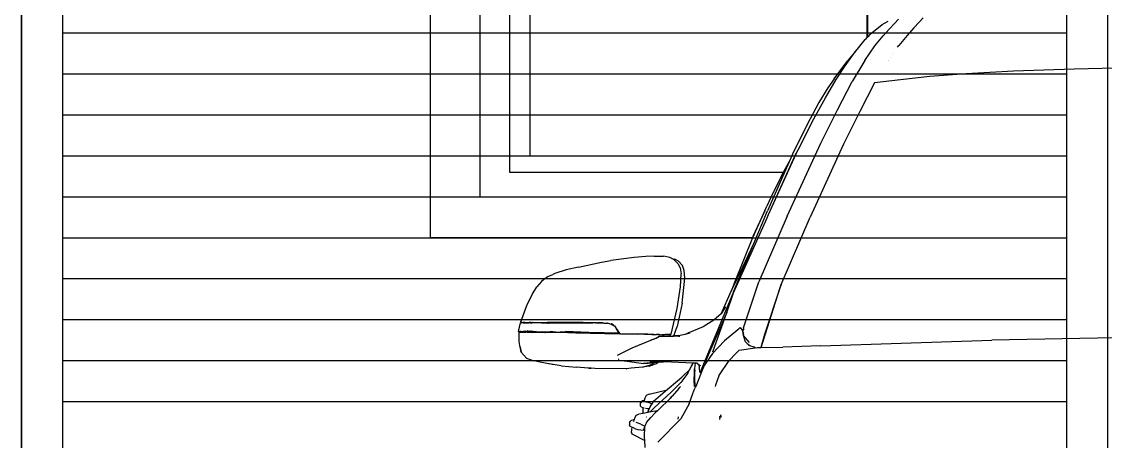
# Model space of a CAD drawing. Header units: inches. Extents: x 7263 to 14962, y 1317 to 2926.
# Drawn here: x 7435.424 to 7436.747, y 1495.279 to 1495.791 of the extents above; entities that cross this region are included whole.
import ezdxf

# ---------------------------------------------------------------- set-up
doc = ezdxf.new("R2010")
doc.units = ezdxf.units.IN
doc.header["$MEASUREMENT"] = 0
doc.layers.add('Layer1', color=1, linetype='Continuous')
doc.layers.add('Layer2', color=2, linetype='Continuous')

msp = doc.modelspace()

# ---------------------------------------------------------------- linework, layer by layer
for p, q in [((7435.9232, 1495.5273), (7435.9232, 1496.7273)), ((7435.9232, 1495.5273), (7435.9232, 1496.7273)), ((7435.9835, 1496.6773), (7435.9835, 1495.5773)), ((7436.0199, 1496.6473), (7436.0199, 1495.6073)), ((7436.0446, 1496.6273), (7436.0446, 1495.6273)), ((7436.4563, 1495.772), (7436.4563, 1496.6273)), ((7436.4569, 1495.7726), (7436.4569, 1496.6273)), ((7436.4747, 1495.7876), (7436.4819, 1495.7916)), ((7436.4897, 1495.789), (7436.4835, 1495.7822)), ((7436.4946, 1495.7942), (7436.4897, 1495.789)), ((7436.5197, 1495.7905), (7436.5132, 1495.7834)), ((7436.5197, 1495.7905), (7436.5245, 1495.7958)), ((7436.4601, 1495.7759), (7436.4569, 1495.7726)), ((7436.4601, 1495.7759), (7436.4747, 1495.7876)), ((7436.4756, 1495.7736), (7436.4835, 1495.7822)), ((7436.5132, 1495.7834), (7436.5049, 1495.7742)), ((7436.4442, 1495.7572), (7436.4538, 1495.7693)), ((7436.4533, 1495.7435), (7436.4657, 1495.7614)), ((7436.4563, 1495.772), (7436.4538, 1495.7693)), ((7436.4569, 1495.7726), (7436.4563, 1495.772)), ((7436.4657, 1495.7614), (7436.4756, 1495.7736)), ((7436.4933, 1495.7599), (7436.4948, 1495.762)), ((7436.5049, 1495.7742), (7436.4948, 1495.762)), ((7436.4296, 1495.7373), (7436.4418, 1495.7542)), ((7436.4424, 1495.7556), (7436.4328, 1495.7435)), ((7436.4418, 1495.7542), (7436.4442, 1495.7572)), ((7436.4423, 1495.7495), (7436.4424, 1495.7495)), ((7436.4424, 1495.7556), (7436.4442, 1495.7572)), ((7436.487, 1495.751), (7436.4871, 1495.751)), ((7436.4885, 1495.7531), (7436.4884, 1495.7528)), ((7436.4938, 1495.7606), (7436.4933, 1495.7599)), ((7436.416, 1495.7212), (7436.4328, 1495.7435)), ((7436.4186, 1495.7206), (7436.4296, 1495.7373)), ((7436.4533, 1495.7435), (7436.4381, 1495.7181)), ((7436.4819, 1495.7435), (7436.4819, 1495.7436)), ((7436.4822, 1495.7439), (7436.4822, 1495.744)), ((7436.4845, 1495.7472), (7436.4844, 1495.7472)), ((7436.796, 1495.7349), (7436.7089, 1495.733)), ((7436.5326, 1495.7239), (7436.4968, 1495.7201)), ((7436.5772, 1495.7274), (7436.5326, 1495.7239)), ((7436.635, 1495.7304), (7436.5772, 1495.7274)), ((7436.7089, 1495.733), (7436.635, 1495.7304)), ((7436.4082, 1495.7101), (7436.3972, 1495.6925)), ((7436.4053, 1495.6981), (7436.4186, 1495.7206)), ((7436.416, 1495.7212), (7436.4082, 1495.7101)), ((7436.4199, 1495.6832), (7436.4381, 1495.7181)), ((7436.4654, 1495.7162), (7436.4474, 1495.6815)), ((7436.4968, 1495.7201), (7436.4654, 1495.7162)), ((7436.3893, 1495.6689), (7436.4053, 1495.6981)), ((7436.3972, 1495.6925), (7436.3829, 1495.6656)), ((7436.3999, 1495.6429), (7436.4199, 1495.6832)), ((7436.3893, 1495.6689), (7436.3716, 1495.6343)), ((7436.4474, 1495.6815), (7436.4275, 1495.6414)), ((7436.3829, 1495.6656), (7436.3651, 1495.6293)), ((7436.3586, 1495.5536), (7436.3999, 1495.6429)), ((7436.3358, 1495.5558), (7436.3716, 1495.6343)), ((7436.3358, 1495.5558), (7436.3696, 1495.6304)), ((7436.3651, 1495.6293), (7436.3642, 1495.6273)), ((7436.3716, 1495.6343), (7436.3696, 1495.6304)), ((7436.4275, 1495.6414), (7436.3865, 1495.5522)), ((7436.0446, 1495.6273), (7436.3642, 1495.6273)), ((7436.361, 1495.62), (7436.3347, 1495.5601)), ((7436.3542, 1495.6073), (7436.361, 1495.62)), ((7436.3642, 1495.6273), (7436.361, 1495.62)), ((7436.0199, 1495.6073), (7436.3542, 1495.6073)), ((7436.3512, 1495.6019), (7436.3542, 1495.6073)), ((7436.3542, 1495.6073), (7436.3543, 1495.6073)), ((7436.3512, 1495.6019), (7436.3392, 1495.5773)), ((7435.9835, 1495.5773), (7436.3392, 1495.5773)), ((7436.3392, 1495.5773), (7436.3383, 1495.5755)), ((7436.3313, 1495.5602), (7436.3338, 1495.5657)), ((7436.3383, 1495.5755), (7436.3338, 1495.5657)), ((7436.2932, 1495.4599), (7436.334, 1495.5517)), ((7436.3313, 1495.5602), (7436.3169, 1495.5286)), ((7436.3179, 1495.5202), (7436.3347, 1495.5601)), ((7436.3182, 1495.5313), (7436.3313, 1495.5602)), ((7436.3586, 1495.5536), (7436.324, 1495.4733)), ((7436.334, 1495.5517), (7436.3358, 1495.5558)), ((7436.3513, 1495.4702), (7436.3865, 1495.5522)), ((7436.3164, 1495.5273), (7435.9232, 1495.5273)), ((7436.3164, 1495.5273), (7435.9232, 1495.5273)), ((7436.3164, 1495.5273), (7436.2936, 1495.4707)), ((7436.3169, 1495.5286), (7436.3164, 1495.5273)), ((7436.3182, 1495.5313), (7436.3169, 1495.5286)), ((7436.2932, 1495.4611), (7436.3179, 1495.5202)), ((7436.3174, 1495.5197), (7436.294, 1495.4699)), ((7436.3174, 1495.5197), (7436.3179, 1495.5202)), ((7436.1039, 1495.4915), (7436.1322, 1495.4975)), ((7436.1322, 1495.4975), (7436.1436, 1495.4994)), ((7436.1719, 1495.5032), (7436.1436, 1495.4994)), ((7436.186, 1495.5043), (7436.1719, 1495.5032)), ((7436.1963, 1495.5046), (7436.186, 1495.5043)), ((7436.1963, 1495.5046), (7436.2078, 1495.5046)), ((7436.2156, 1495.5031), (7436.2078, 1495.5046)), ((7436.2177, 1495.502), (7436.2156, 1495.5031)), ((7436.2177, 1495.502), (7436.2214, 1495.5012)), ((7436.2208, 1495.5002), (7436.2177, 1495.502)), ((7436.2251, 1495.4958), (7436.2208, 1495.5002)), ((7436.2259, 1495.4987), (7436.2214, 1495.5012)), ((7436.2308, 1495.4934), (7436.2259, 1495.4987)), ((7436.0752, 1495.4835), (7436.0725, 1495.4825)), ((7436.089, 1495.4879), (7436.0752, 1495.4835)), ((7436.1039, 1495.4915), (7436.089, 1495.4879)), ((7436.2251, 1495.4958), (7436.2279, 1495.4904)), ((7436.2279, 1495.4904), (7436.2292, 1495.4832)), ((7436.2331, 1495.4872), (7436.2308, 1495.4934)), ((7436.2337, 1495.4778), (7436.2331, 1495.4872)), ((7436.0586, 1495.474), (7436.053, 1495.4674)), ((7436.0631, 1495.4775), (7436.0586, 1495.474)), ((7436.0631, 1495.4775), (7436.0659, 1495.4795)), ((7436.0659, 1495.4795), (7436.0725, 1495.4825)), ((7436.2285, 1495.4672), (7436.2292, 1495.4832)), ((7436.2305, 1495.4472), (7436.2337, 1495.4778)), ((7436.2936, 1495.4707), (7436.2908, 1495.4628)), ((7436.3055, 1495.4174), (7436.324, 1495.4733)), ((7436.3513, 1495.4702), (7436.3493, 1495.4643)), ((7436.3496, 1495.4651), (7436.3513, 1495.4702)), ((7436.0409, 1495.4447), (7436.0472, 1495.458)), ((7436.0472, 1495.458), (7436.053, 1495.4674)), ((7436.2245, 1495.441), (7436.2285, 1495.4672)), ((7436.2932, 1495.4611), (7436.2535, 1495.366)), ((7436.2779, 1495.4343), (7436.2908, 1495.4628)), ((7436.2848, 1495.4361), (7436.2932, 1495.4599)), ((7436.2908, 1495.4628), (7436.294, 1495.4699)), ((7436.3268, 1495.3933), (7436.3496, 1495.4651)), ((7436.3493, 1495.4643), (7436.331, 1495.409)), ((7436.3496, 1495.4651), (7436.3493, 1495.4643)), ((7436.0337, 1495.4247), (7436.0409, 1495.4447)), ((7436.2305, 1495.4472), (7436.2242, 1495.419)), ((7436.2172, 1495.4096), (7436.2245, 1495.441)), ((7436.2848, 1495.4361), (7436.2583, 1495.3745)), ((7436.2678, 1495.3879), (7436.2848, 1495.4361)), ((7436.2779, 1495.4343), (7436.2691, 1495.4266)), ((7436.2789, 1495.4352), (7436.2779, 1495.4343)), ((7436.2789, 1495.4352), (7436.2838, 1495.4427)), ((7436.0306, 1495.4129), (7436.0332, 1495.4235)), ((7436.0336, 1495.4236), (7436.0332, 1495.4235)), ((7436.0332, 1495.4235), (7436.0335, 1495.4235)), ((7436.0332, 1495.4235), (7436.0335, 1495.4235)), ((7436.0336, 1495.4236), (7436.0335, 1495.4235)), ((7436.0335, 1495.4235), (7436.0342, 1495.4235)), ((7436.0335, 1495.4235), (7436.0337, 1495.4234)), ((7436.0335, 1495.4235), (7436.0335, 1495.4235)), ((7436.0336, 1495.4237), (7436.0346, 1495.4239)), ((7436.0342, 1495.4235), (7436.0336, 1495.4237)), ((7436.0336, 1495.4237), (7436.0336, 1495.4237)), ((7436.0336, 1495.4237), (7436.0336, 1495.4236)), ((7436.034, 1495.4245), (7436.0337, 1495.4247)), ((7436.0339, 1495.4234), (7436.0337, 1495.4234)), ((7436.0342, 1495.4235), (7436.0339, 1495.4234)), ((7436.0342, 1495.4234), (7436.0339, 1495.4234)), ((7436.0344, 1495.4241), (7436.034, 1495.4245)), ((7436.0344, 1495.4242), (7436.034, 1495.4245)), ((7436.0346, 1495.4239), (7436.0342, 1495.4235)), ((7436.0343, 1495.4238), (7436.0342, 1495.4235)), ((7436.0342, 1495.4235), (7436.0342, 1495.4234)), ((7436.0344, 1495.4234), (7436.0342, 1495.4234)), ((7436.0346, 1495.4239), (7436.0343, 1495.4238)), ((7436.0344, 1495.4242), (7436.0344, 1495.4241)), ((7436.0346, 1495.424), (7436.0344, 1495.4242)), ((7436.0344, 1495.4241), (7436.0346, 1495.424)), ((7436.0344, 1495.4234), (7436.0346, 1495.4239)), ((7436.0347, 1495.4234), (7436.0344, 1495.4234)), ((7436.0348, 1495.4239), (7436.0346, 1495.424)), ((7436.0346, 1495.424), (7436.0348, 1495.4239)), ((7436.0346, 1495.4239), (7436.0346, 1495.424)), ((7436.0346, 1495.424), (7436.0346, 1495.424)), ((7436.0346, 1495.4239), (7436.0346, 1495.4239)), ((7436.0348, 1495.4239), (7436.0346, 1495.4239)), ((7436.0361, 1495.4235), (7436.0347, 1495.4234)), ((7436.0348, 1495.4239), (7436.035, 1495.4239)), ((7436.035, 1495.4239), (7436.0352, 1495.4239)), ((7436.0352, 1495.4239), (7436.0357, 1495.4239)), ((7436.0357, 1495.4239), (7436.0358, 1495.4239)), ((7436.0363, 1495.4239), (7436.0358, 1495.4239)), ((7436.0361, 1495.4235), (7436.0363, 1495.4239)), ((7436.0364, 1495.4235), (7436.0361, 1495.4235)), ((7436.0365, 1495.4239), (7436.0363, 1495.4239)), ((7436.0364, 1495.4235), (7436.0435, 1495.4235)), ((7436.0367, 1495.4239), (7436.0365, 1495.4239)), ((7436.037, 1495.4239), (7436.0367, 1495.4239)), ((7436.0371, 1495.4239), (7436.037, 1495.4239)), ((7436.0372, 1495.4239), (7436.0371, 1495.4239)), ((7436.0386, 1495.4239), (7436.0372, 1495.4239)), ((7436.0386, 1495.4239), (7436.0436, 1495.4239)), ((7436.0436, 1495.4239), (7436.0435, 1495.4235)), ((7436.0437, 1495.4235), (7436.0435, 1495.4235)), ((7436.0438, 1495.4239), (7436.0436, 1495.4239)), ((7436.0437, 1495.4235), (7436.0438, 1495.4239)), ((7436.0444, 1495.4235), (7436.0437, 1495.4235)), ((7436.0457, 1495.4239), (7436.0438, 1495.4239)), ((7436.0444, 1495.4235), (7436.0456, 1495.4235)), ((7436.0457, 1495.4239), (7436.0456, 1495.4235)), ((7436.0456, 1495.4235), (7436.0474, 1495.4235)), ((7436.0457, 1495.4239), (7436.0467, 1495.4239)), ((7436.0467, 1495.4239), (7436.0471, 1495.4239)), ((7436.0477, 1495.4239), (7436.0471, 1495.4239)), ((7436.0476, 1495.4235), (7436.0474, 1495.4235)), ((7436.0476, 1495.4235), (7436.0477, 1495.4239)), ((7436.0478, 1495.4235), (7436.0476, 1495.4235)), ((7436.048, 1495.4239), (7436.0477, 1495.4239)), ((7436.048, 1495.4239), (7436.0478, 1495.4235)), ((7436.0527, 1495.4235), (7436.0478, 1495.4235)), ((7436.048, 1495.4239), (7436.0661, 1495.4239)), ((7436.0589, 1495.4235), (7436.0527, 1495.4235)), ((7436.0589, 1495.4235), (7436.0787, 1495.4235)), ((7436.0589, 1495.4235), (7436.0616, 1495.4233)), ((7436.0616, 1495.4233), (7436.0621, 1495.4233)), ((7436.0621, 1495.4233), (7436.0655, 1495.423)), ((7436.0621, 1495.4233), (7436.0742, 1495.4233)), ((7436.0655, 1495.423), (7436.0656, 1495.423)), ((7436.0677, 1495.423), (7436.0656, 1495.423)), ((7436.0656, 1495.423), (7436.0663, 1495.423)), ((7436.0663, 1495.4239), (7436.0661, 1495.4239)), ((7436.0744, 1495.4239), (7436.0663, 1495.4239)), ((7436.0677, 1495.423), (7436.0663, 1495.423)), ((7436.0677, 1495.423), (7436.0678, 1495.4231)), ((7436.0678, 1495.4231), (7436.068, 1495.4231)), ((7436.068, 1495.4231), (7436.0681, 1495.4231)), ((7436.0742, 1495.4233), (7436.0681, 1495.4231)), ((7436.0787, 1495.4235), (7436.0742, 1495.4233)), ((7436.1097, 1495.4237), (7436.0744, 1495.4239)), ((7436.1214, 1495.4235), (7436.0744, 1495.4239)), ((7436.1231, 1495.4234), (7436.0787, 1495.4235)), ((7436.0908, 1495.4233), (7436.0787, 1495.4235)), ((7436.0787, 1495.4235), (7436.1214, 1495.4235)), ((7436.0908, 1495.4233), (7436.1032, 1495.4233)), ((7436.1138, 1495.423), (7436.0908, 1495.4233)), ((7436.1032, 1495.4233), (7436.1165, 1495.4231)), ((7436.1165, 1495.4231), (7436.1138, 1495.423)), ((7436.1231, 1495.4234), (7436.1165, 1495.4231)), ((7436.1235, 1495.4235), (7436.1214, 1495.4235)), ((7436.1245, 1495.4235), (7436.1231, 1495.4234)), ((7436.1245, 1495.4235), (7436.1235, 1495.4235)), ((7436.1245, 1495.4235), (7436.125, 1495.4235)), ((7436.1258, 1495.4235), (7436.125, 1495.4235)), ((7436.1258, 1495.4235), (7436.1275, 1495.4235)), ((7436.1258, 1495.4235), (7436.1272, 1495.4234)), ((7436.1292, 1495.4235), (7436.1272, 1495.4234)), ((7436.1272, 1495.4234), (7436.1333, 1495.4232)), ((7436.1275, 1495.4235), (7436.1288, 1495.4235)), ((7436.1292, 1495.4235), (7436.1288, 1495.4235)), ((7436.1295, 1495.4235), (7436.1292, 1495.4235)), ((7436.1295, 1495.4235), (7436.1326, 1495.4235)), ((7436.13, 1495.4234), (7436.1295, 1495.4235)), ((7436.1326, 1495.4235), (7436.13, 1495.4234)), ((7436.1333, 1495.4232), (7436.13, 1495.4234)), ((7436.1326, 1495.4235), (7436.1329, 1495.4234)), ((7436.1329, 1495.4234), (7436.1347, 1495.4231)), ((7436.1332, 1495.4234), (7436.1329, 1495.4234)), ((7436.1332, 1495.4234), (7436.1344, 1495.4234)), ((7436.1333, 1495.4232), (7436.1347, 1495.4231)), ((7436.1347, 1495.4231), (7436.1392, 1495.4229)), ((7436.1377, 1495.4232), (7436.1392, 1495.4229)), ((7436.1392, 1495.4229), (7436.1415, 1495.4226)), ((7436.143, 1495.4219), (7436.1392, 1495.4229)), ((7436.1444, 1495.4212), (7436.143, 1495.4219)), ((7436.1438, 1495.4223), (7436.144, 1495.4222)), ((7436.1442, 1495.422), (7436.144, 1495.4222)), ((7436.1451, 1495.4216), (7436.144, 1495.4222)), ((7436.1444, 1495.4212), (7436.1453, 1495.4211)), ((7436.1446, 1495.4211), (7436.1444, 1495.4212)), ((7436.1453, 1495.4211), (7436.1445, 1495.4218)), ((7436.1454, 1495.4209), (7436.1446, 1495.4211)), ((7436.1455, 1495.4207), (7436.1446, 1495.4211)), ((7436.1451, 1495.4216), (7436.1451, 1495.4216)), ((7436.1453, 1495.4216), (7436.1451, 1495.4216)), ((7436.1459, 1495.4211), (7436.1451, 1495.4216)), ((7436.1459, 1495.4211), (7436.1453, 1495.4216)), ((7436.1454, 1495.4209), (7436.1453, 1495.4211)), ((7436.1457, 1495.4207), (7436.1454, 1495.4209)), ((7436.1457, 1495.4207), (7436.1455, 1495.4207)), ((7436.1459, 1495.4205), (7436.1455, 1495.4207)), ((7436.1459, 1495.4205), (7436.1457, 1495.4207)), ((7436.146, 1495.4211), (7436.1459, 1495.4211)), ((7436.1486, 1495.4183), (7436.1459, 1495.4205)), ((7436.146, 1495.4211), (7436.1462, 1495.421)), ((7436.1463, 1495.4209), (7436.1462, 1495.4209)), ((7436.1465, 1495.4207), (7436.1463, 1495.4209)), ((7436.1463, 1495.4209), (7436.1464, 1495.4208)), ((7436.1465, 1495.4208), (7436.1464, 1495.4208)), ((7436.1465, 1495.4208), (7436.1465, 1495.4207)), ((7436.1466, 1495.4207), (7436.1465, 1495.4207)), ((7436.1466, 1495.4207), (7436.1466, 1495.4206)), ((7436.1478, 1495.4196), (7436.1486, 1495.4183)), ((7436.1486, 1495.4183), (7436.1527, 1495.4111)), ((7436.1486, 1495.4183), (7436.1509, 1495.415)), ((7436.2203, 1495.4073), (7436.2242, 1495.419)), ((7436.2559, 1495.4186), (7436.2374, 1495.4107)), ((7436.2691, 1495.4266), (7436.2559, 1495.4186)), ((7436.3011, 1495.4176), (7436.2986, 1495.4148)), ((7436.3011, 1495.4176), (7436.3047, 1495.413)), ((7436.3055, 1495.4174), (7436.3047, 1495.413)), ((7436.0313, 1495.4122), (7436.0306, 1495.4129)), ((7436.0308, 1495.4129), (7436.0306, 1495.4129)), ((7436.0308, 1495.4129), (7436.0313, 1495.4122)), ((7436.0312, 1495.4128), (7436.0308, 1495.4129)), ((7436.0312, 1495.4128), (7436.0315, 1495.4127)), ((7436.0312, 1495.4128), (7436.0312, 1495.4128)), ((7436.0312, 1495.4128), (7436.0314, 1495.4128)), ((7436.0314, 1495.4125), (7436.0313, 1495.4122)), ((7436.0313, 1495.4122), (7436.0319, 1495.4121)), ((7436.0315, 1495.4127), (7436.0314, 1495.4128)), ((7436.0314, 1495.4128), (7436.0315, 1495.4128)), ((7436.0315, 1495.4127), (7436.0314, 1495.4125)), ((7436.0314, 1495.4125), (7436.0319, 1495.4121)), ((7436.0315, 1495.4128), (7436.0315, 1495.4127)), ((7436.0315, 1495.4128), (7436.0322, 1495.4128)), ((7436.0319, 1495.4121), (7436.0315, 1495.412)), ((7436.0315, 1495.4005), (7436.0315, 1495.412)), ((7436.0319, 1495.4121), (7436.032, 1495.4121)), ((7436.0323, 1495.4122), (7436.032, 1495.4121)), ((7436.032, 1495.4121), (7436.0324, 1495.4121)), ((7436.032, 1495.4121), (7436.032, 1495.4121)), ((7436.032, 1495.4121), (7436.0324, 1495.4121)), ((7436.0325, 1495.4128), (7436.0322, 1495.4128)), ((7436.0324, 1495.4122), (7436.0323, 1495.4122)), ((7436.0323, 1495.412), (7436.0323, 1495.4119)), ((7436.0325, 1495.4128), (7436.0324, 1495.4127)), ((7436.0324, 1495.4121), (7436.034, 1495.412)), ((7436.0324, 1495.4119), (7436.0324, 1495.412)), ((7436.0325, 1495.4127), (7436.0325, 1495.4128)), ((7436.0339, 1495.4127), (7436.0325, 1495.4128)), ((7436.0325, 1495.4128), (7436.0325, 1495.4128)), ((7436.0339, 1495.4127), (7436.0365, 1495.4127)), ((7436.0339, 1495.4119), (7436.034, 1495.412)), ((7436.0341, 1495.4127), (7436.034, 1495.4127)), ((7436.034, 1495.4124), (7436.0341, 1495.4126)), ((7436.034, 1495.412), (7436.0344, 1495.412)), ((7436.0341, 1495.4126), (7436.0341, 1495.4127)), ((7436.0341, 1495.4126), (7436.0343, 1495.4123)), ((7436.0342, 1495.4123), (7436.0341, 1495.4126)), ((7436.0343, 1495.4123), (7436.0342, 1495.4123)), ((7436.0343, 1495.4123), (7436.0343, 1495.4126)), ((7436.0343, 1495.4123), (7436.0343, 1495.4123)), ((7436.0344, 1495.4123), (7436.0343, 1495.4123)), ((7436.0345, 1495.4123), (7436.0344, 1495.4123)), ((7436.0345, 1495.4123), (7436.0344, 1495.4123)), ((7436.0345, 1495.412), (7436.0344, 1495.412)), ((7436.0344, 1495.412), (7436.0344, 1495.412)), ((7436.0344, 1495.412), (7436.0347, 1495.412)), ((7436.0346, 1495.4125), (7436.0345, 1495.4123)), ((7436.0347, 1495.4124), (7436.0345, 1495.4123)), ((7436.0345, 1495.4123), (7436.0345, 1495.4123)), ((7436.0351, 1495.4122), (7436.0345, 1495.4123)), ((7436.0349, 1495.4123), (7436.0345, 1495.4123)), ((7436.0346, 1495.412), (7436.0347, 1495.412)), ((7436.0347, 1495.412), (7436.035, 1495.412)), ((7436.035, 1495.412), (7436.0354, 1495.4121)), ((7436.0354, 1495.4121), (7436.0355, 1495.412)), ((7436.0356, 1495.412), (7436.0355, 1495.412)), ((7436.0356, 1495.412), (7436.0363, 1495.412)), ((7436.0356, 1495.412), (7436.0356, 1495.412)), ((7436.0363, 1495.412), (7436.0365, 1495.412)), ((7436.0373, 1495.4128), (7436.0365, 1495.4127)), ((7436.0368, 1495.4126), (7436.0365, 1495.4127)), ((7436.0367, 1495.412), (7436.0365, 1495.412)), ((7436.0365, 1495.412), (7436.0367, 1495.412)), ((7436.0373, 1495.412), (7436.0367, 1495.412)), ((7436.0367, 1495.412), (7436.0367, 1495.412)), ((7436.0369, 1495.4127), (7436.0368, 1495.4126)), ((7436.0372, 1495.4127), (7436.0369, 1495.4127)), ((7436.0397, 1495.4126), (7436.0369, 1495.4127)), ((7436.0372, 1495.4127), (7436.0373, 1495.4128)), ((7436.0399, 1495.4126), (7436.0372, 1495.4127)), ((7436.0394, 1495.4133), (7436.0373, 1495.4128)), ((7436.0375, 1495.412), (7436.0373, 1495.412)), ((7436.0375, 1495.412), (7436.0375, 1495.412)), ((7436.0375, 1495.412), (7436.0377, 1495.412)), ((7436.0377, 1495.412), (7436.0378, 1495.412)), ((7436.0378, 1495.412), (7436.038, 1495.412)), ((7436.038, 1495.412), (7436.0382, 1495.412)), ((7436.0382, 1495.412), (7436.0383, 1495.412)), ((7436.0383, 1495.412), (7436.0384, 1495.412)), ((7436.0383, 1495.412), (7436.0383, 1495.412)), ((7436.0384, 1495.412), (7436.0384, 1495.412)), ((7436.0384, 1495.412), (7436.0384, 1495.412)), ((7436.0384, 1495.412), (7436.0389, 1495.412)), ((7436.0389, 1495.412), (7436.0396, 1495.412)), ((7436.0397, 1495.4126), (7436.0391, 1495.4124)), ((7436.0394, 1495.4133), (7436.0412, 1495.4133)), ((7436.0394, 1495.4133), (7436.0411, 1495.4129)), ((7436.0406, 1495.412), (7436.0396, 1495.412)), ((7436.0399, 1495.4126), (7436.0397, 1495.4126)), ((7436.0411, 1495.4125), (7436.0397, 1495.4126)), ((7436.0411, 1495.4129), (7436.0399, 1495.4126)), ((7436.0411, 1495.4125), (7436.0399, 1495.4126)), ((7436.0411, 1495.4124), (7436.04, 1495.4123)), ((7436.0411, 1495.412), (7436.0406, 1495.412)), ((7436.0411, 1495.4129), (7436.0412, 1495.413)), ((7436.0412, 1495.413), (7436.0411, 1495.4125)), ((7436.0411, 1495.4125), (7436.0411, 1495.4124)), ((7436.0414, 1495.4125), (7436.0411, 1495.4125)), ((7436.0411, 1495.4124), (7436.0411, 1495.4122)), ((7436.0413, 1495.4124), (7436.0411, 1495.4124)), ((7436.0411, 1495.412), (7436.0411, 1495.4119)), ((7436.0413, 1495.412), (7436.0411, 1495.412)), ((7436.0412, 1495.4133), (7436.0415, 1495.4133)), ((7436.0412, 1495.4133), (7436.0412, 1495.413)), ((7436.0412, 1495.413), (7436.0414, 1495.4129)), ((7436.0414, 1495.413), (7436.0412, 1495.413)), ((7436.0413, 1495.4124), (7436.0414, 1495.4125)), ((7436.0413, 1495.4122), (7436.0413, 1495.4124)), ((7436.0432, 1495.4124), (7436.0413, 1495.4124)), ((7436.0413, 1495.412), (7436.0431, 1495.4121)), ((7436.0413, 1495.4119), (7436.0413, 1495.412)), ((7436.0431, 1495.412), (7436.0413, 1495.412)), ((7436.0414, 1495.413), (7436.0415, 1495.4133)), ((7436.0426, 1495.4133), (7436.0414, 1495.413)), ((7436.0414, 1495.4129), (7436.0414, 1495.413)), ((7436.0414, 1495.4129), (7436.0419, 1495.4128)), ((7436.0414, 1495.4125), (7436.0414, 1495.4129)), ((7436.0414, 1495.4126), (7436.0419, 1495.4128)), ((7436.0414, 1495.4126), (7436.0414, 1495.4125)), ((7436.0414, 1495.4126), (7436.0425, 1495.4126)), ((7436.0432, 1495.4125), (7436.0414, 1495.4126)), ((7436.0415, 1495.4133), (7436.0426, 1495.4133)), ((7436.0419, 1495.4128), (7436.0434, 1495.4133)), ((7436.0419, 1495.4128), (7436.0425, 1495.4126)), ((7436.0425, 1495.4126), (7436.0433, 1495.4127)), ((7436.0425, 1495.4126), (7436.0432, 1495.4125)), ((7436.0426, 1495.4121), (7436.0425, 1495.4121)), ((7436.0426, 1495.4133), (7436.0431, 1495.4133)), ((7436.0426, 1495.4121), (7436.0431, 1495.4121)), ((7436.0431, 1495.4133), (7436.0434, 1495.4133)), ((7436.0432, 1495.4124), (7436.0431, 1495.4121)), ((7436.0431, 1495.4121), (7436.0431, 1495.4121)), ((7436.0431, 1495.4121), (7436.0435, 1495.4121)), ((7436.0431, 1495.4121), (7436.0435, 1495.412)), ((7436.0431, 1495.412), (7436.0431, 1495.4119)), ((7436.0435, 1495.412), (7436.0431, 1495.412)), ((7436.0433, 1495.4127), (7436.0432, 1495.4125)), ((7436.0433, 1495.4125), (7436.0432, 1495.4125)), ((7436.0432, 1495.4125), (7436.0432, 1495.4124)), ((7436.0434, 1495.4124), (7436.0432, 1495.4124)), ((7436.0434, 1495.4133), (7436.0433, 1495.4127)), ((7436.0444, 1495.4128), (7436.0433, 1495.4125)), ((7436.0433, 1495.4127), (7436.0444, 1495.4128)), ((7436.0433, 1495.4125), (7436.0481, 1495.412)), ((7436.0451, 1495.4125), (7436.0433, 1495.4125)), ((7436.0434, 1495.4133), (7436.0439, 1495.4133)), ((7436.0435, 1495.412), (7436.044, 1495.412)), ((7436.0439, 1495.4133), (7436.0446, 1495.4128)), ((7436.0439, 1495.4133), (7436.0453, 1495.4133)), ((7436.0441, 1495.412), (7436.044, 1495.412)), ((7436.0441, 1495.412), (7436.0446, 1495.412)), ((7436.0446, 1495.4128), (7436.0444, 1495.4128)), ((7436.0444, 1495.4128), (7436.0446, 1495.4128)), ((7436.0453, 1495.413), (7436.0446, 1495.4128)), ((7436.0446, 1495.4128), (7436.0451, 1495.4125)), ((7436.0446, 1495.4128), (7436.0446, 1495.4128)), ((7436.0446, 1495.4128), (7436.0452, 1495.4128)), ((7436.0446, 1495.412), (7436.0448, 1495.412)), ((7436.0448, 1495.412), (7436.045, 1495.412)), ((7436.045, 1495.4119), (7436.045, 1495.412)), ((7436.045, 1495.412), (7436.0454, 1495.412)), ((7436.0451, 1495.4125), (7436.0452, 1495.4128)), ((7436.0455, 1495.4125), (7436.0451, 1495.4125)), ((7436.0451, 1495.4125), (7436.0451, 1495.4125)), ((7436.0452, 1495.4128), (7436.0453, 1495.413)), ((7436.0452, 1495.4128), (7436.0455, 1495.4129)), ((7436.0453, 1495.413), (7436.0453, 1495.4133)), ((7436.0453, 1495.4133), (7436.0456, 1495.4133)), ((7436.0456, 1495.4131), (7436.0453, 1495.413)), ((7436.0454, 1495.412), (7436.0454, 1495.412)), ((7436.0454, 1495.412), (7436.0454, 1495.4119)), ((7436.0454, 1495.412), (7436.0455, 1495.412)), ((7436.0456, 1495.4131), (7436.0455, 1495.4129)), ((7436.0455, 1495.4129), (7436.0455, 1495.4125)), ((7436.0455, 1495.4129), (7436.0461, 1495.4129)), ((7436.0463, 1495.4125), (7436.0455, 1495.4125)), ((7436.0455, 1495.412), (7436.0481, 1495.412)), ((7436.0456, 1495.4133), (7436.0456, 1495.4131)), ((7436.0456, 1495.4133), (7436.046, 1495.4133)), ((7436.046, 1495.4133), (7436.0456, 1495.4131)), ((7436.046, 1495.4133), (7436.046, 1495.4133)), ((7436.046, 1495.4133), (7436.0461, 1495.4129)), ((7436.046, 1495.4133), (7436.0463, 1495.4133)), ((7436.0463, 1495.4133), (7436.046, 1495.4133)), ((7436.0461, 1495.4129), (7436.0485, 1495.4131)), ((7436.0461, 1495.4129), (7436.0463, 1495.4125)), ((7436.0463, 1495.4133), (7436.0485, 1495.4131)), ((7436.0523, 1495.4126), (7436.0463, 1495.4125)), ((7436.0523, 1495.4126), (7436.0481, 1495.412)), ((7436.0481, 1495.412), (7436.0628, 1495.4117)), ((7436.0485, 1495.4131), (7436.0523, 1495.4126)), ((7436.0523, 1495.4126), (7436.0596, 1495.4124)), ((7436.0596, 1495.4124), (7436.0692, 1495.4129)), ((7436.0753, 1495.4119), (7436.0596, 1495.4124)), ((7436.0633, 1495.4117), (7436.0628, 1495.4117)), ((7436.0633, 1495.4117), (7436.0753, 1495.4119)), ((7436.0994, 1495.4111), (7436.0633, 1495.4117)), ((7436.0761, 1495.4119), (7436.0692, 1495.4129)), ((7436.0761, 1495.4119), (7436.0753, 1495.4119)), ((7436.0764, 1495.4119), (7436.0761, 1495.4119)), ((7436.0764, 1495.4119), (7436.0776, 1495.4119)), ((7436.0776, 1495.4119), (7436.0791, 1495.4119)), ((7436.0791, 1495.4119), (7436.0815, 1495.4119)), ((7436.0817, 1495.4118), (7436.0815, 1495.4119)), ((7436.0824, 1495.4118), (7436.0817, 1495.4118)), ((7436.0837, 1495.4118), (7436.0824, 1495.4118)), ((7436.0843, 1495.4118), (7436.0837, 1495.4118)), ((7436.0876, 1495.4118), (7436.0843, 1495.4118)), ((7436.091, 1495.4117), (7436.0843, 1495.4118)), ((7436.091, 1495.4117), (7436.0876, 1495.4118)), ((7436.0897, 1495.4118), (7436.0876, 1495.4118)), ((7436.088, 1495.4132), (7436.1351, 1495.4113)), ((7436.0897, 1495.4118), (7436.091, 1495.4117)), ((7436.1351, 1495.4113), (7436.0897, 1495.4118)), ((7436.0914, 1495.4117), (7436.091, 1495.4117)), ((7436.0917, 1495.4117), (7436.0914, 1495.4117)), ((7436.0914, 1495.4117), (7436.0914, 1495.4117)), ((7436.0917, 1495.4117), (7436.1004, 1495.4115)), ((7436.1006, 1495.4111), (7436.0994, 1495.4111)), ((7436.1004, 1495.4115), (7436.1073, 1495.4114)), ((7436.1006, 1495.4111), (7436.1537, 1495.4101)), ((7436.1006, 1495.4111), (7436.1389, 1495.4106)), ((7436.1006, 1495.4111), (7436.1537, 1495.4102)), ((7436.128, 1495.411), (7436.1073, 1495.4114)), ((7436.1389, 1495.4106), (7436.1073, 1495.4114)), ((7436.131, 1495.411), (7436.128, 1495.411)), ((7436.1315, 1495.4109), (7436.131, 1495.411)), ((7436.1464, 1495.4107), (7436.1315, 1495.4109)), ((7436.1529, 1495.4106), (7436.1315, 1495.4109)), ((7436.1351, 1495.4113), (7436.1383, 1495.4113)), ((7436.1383, 1495.4113), (7436.1497, 1495.411)), ((7436.1383, 1495.4113), (7436.148, 1495.4112)), ((7436.153, 1495.4104), (7436.1389, 1495.4106)), ((7436.1529, 1495.4105), (7436.1464, 1495.4107)), ((7436.1464, 1495.4107), (7436.1464, 1495.4107)), ((7436.148, 1495.4112), (7436.1497, 1495.411)), ((7436.148, 1495.4112), (7436.1527, 1495.4111)), ((7436.1497, 1495.411), (7436.1528, 1495.4107)), ((7436.1497, 1495.411), (7436.1527, 1495.411)), ((7436.151, 1495.4148), (7436.1509, 1495.415)), ((7436.151, 1495.4155), (7436.151, 1495.4156)), ((7436.151, 1495.4148), (7436.1511, 1495.4147)), ((7436.1511, 1495.4147), (7436.1525, 1495.4128)), ((7436.1511, 1495.4147), (7436.1521, 1495.4132)), ((7436.1521, 1495.4132), (7436.1525, 1495.4128)), ((7436.1521, 1495.4132), (7436.1531, 1495.4118)), ((7436.1525, 1495.4128), (7436.153, 1495.4122)), ((7436.1527, 1495.4111), (7436.1531, 1495.4109)), ((7436.1527, 1495.4111), (7436.1527, 1495.411)), ((7436.1527, 1495.411), (7436.1531, 1495.4109)), ((7436.1527, 1495.411), (7436.1528, 1495.4107)), ((7436.153, 1495.4122), (7436.1528, 1495.4126)), ((7436.1528, 1495.4107), (7436.1529, 1495.4106)), ((7436.1528, 1495.4107), (7436.1536, 1495.4106)), ((7436.1529, 1495.4106), (7436.1529, 1495.4105)), ((7436.1536, 1495.4106), (7436.1529, 1495.4106)), ((7436.1529, 1495.4105), (7436.153, 1495.4104)), ((7436.1536, 1495.4105), (7436.1529, 1495.4105)), ((7436.1532, 1495.4119), (7436.153, 1495.4122)), ((7436.153, 1495.4104), (7436.1537, 1495.4102)), ((7436.1531, 1495.4123), (7436.1532, 1495.4122)), ((7436.1531, 1495.4118), (7436.1534, 1495.4115)), ((7436.1531, 1495.4118), (7436.1536, 1495.4111)), ((7436.1531, 1495.4109), (7436.1536, 1495.4107)), ((7436.1534, 1495.4115), (7436.1532, 1495.4119)), ((7436.1534, 1495.4115), (7436.1535, 1495.4115)), ((7436.1535, 1495.4114), (7436.1535, 1495.4115)), ((7436.1536, 1495.4111), (7436.1535, 1495.4114)), ((7436.1535, 1495.4114), (7436.1536, 1495.4114)), ((7436.1535, 1495.4114), (7436.154, 1495.4109)), ((7436.1535, 1495.4114), (7436.1538, 1495.4109)), ((7436.1536, 1495.4111), (7436.1537, 1495.4109)), ((7436.1536, 1495.4107), (7436.1538, 1495.4106)), ((7436.1536, 1495.4106), (7436.1536, 1495.4107)), ((7436.1536, 1495.4105), (7436.1536, 1495.4106)), ((7436.1536, 1495.4106), (7436.1538, 1495.4106)), ((7436.1537, 1495.4102), (7436.1536, 1495.4105)), ((7436.1539, 1495.4105), (7436.1536, 1495.4105)), ((7436.1537, 1495.4109), (7436.1538, 1495.4109)), ((7436.1537, 1495.4109), (7436.1539, 1495.4106)), ((7436.1537, 1495.4101), (7436.1537, 1495.4102)), ((7436.1537, 1495.4102), (7436.1538, 1495.4102)), ((7436.1537, 1495.4101), (7436.1538, 1495.4102)), ((7436.1551, 1495.4101), (7436.1537, 1495.4101)), ((7436.1538, 1495.4113), (7436.1538, 1495.4112)), ((7436.1538, 1495.4109), (7436.154, 1495.4109)), ((7436.1538, 1495.4109), (7436.154, 1495.4106)), ((7436.1538, 1495.4106), (7436.1539, 1495.4106)), ((7436.1538, 1495.4102), (7436.1539, 1495.4105)), ((7436.1538, 1495.4102), (7436.1543, 1495.4104)), ((7436.1539, 1495.4105), (7436.1539, 1495.4106)), ((7436.1539, 1495.4106), (7436.154, 1495.4106)), ((7436.1539, 1495.4106), (7436.1539, 1495.4106)), ((7436.154, 1495.4106), (7436.1539, 1495.4106)), ((7436.1541, 1495.4105), (7436.1539, 1495.4105)), ((7436.154, 1495.4109), (7436.154, 1495.4109)), ((7436.154, 1495.4109), (7436.154, 1495.4109)), ((7436.154, 1495.4109), (7436.1542, 1495.4106)), ((7436.154, 1495.4106), (7436.1541, 1495.4106)), ((7436.154, 1495.4106), (7436.1541, 1495.4105)), ((7436.1541, 1495.4106), (7436.1542, 1495.4106)), ((7436.1542, 1495.4106), (7436.1543, 1495.4104)), ((7436.1543, 1495.4106), (7436.1542, 1495.4106)), ((7436.1543, 1495.4104), (7436.1545, 1495.4105)), ((7436.1543, 1495.4104), (7436.1551, 1495.4101)), ((7436.1551, 1495.4101), (7436.1551, 1495.4101)), ((7436.1551, 1495.4101), (7436.1552, 1495.4101)), ((7436.1552, 1495.4101), (7436.1757, 1495.4097)), ((7436.1757, 1495.4097), (7436.1569, 1495.4101)), ((7436.179, 1495.4096), (7436.1757, 1495.4097)), ((7436.1803, 1495.4097), (7436.179, 1495.4096)), ((7436.1828, 1495.4096), (7436.1803, 1495.4097)), ((7436.1845, 1495.4095), (7436.1828, 1495.4096)), ((7436.1935, 1495.4093), (7436.1845, 1495.4095)), ((7436.1884, 1495.4094), (7436.1845, 1495.4095)), ((7436.1845, 1495.4095), (7436.1958, 1495.4094)), ((7436.1922, 1495.402), (7436.1986, 1495.4046)), ((7436.1935, 1495.4093), (7436.1991, 1495.4092)), ((7436.1958, 1495.4094), (7436.2006, 1495.4092)), ((7436.1986, 1495.4046), (7436.1973, 1495.4038)), ((7436.1986, 1495.4046), (7436.2028, 1495.4072)), ((7436.2011, 1495.406), (7436.1986, 1495.4046)), ((7436.2024, 1495.4089), (7436.1991, 1495.4092)), ((7436.1992, 1495.4091), (7436.1991, 1495.4091)), ((7436.2006, 1495.4092), (7436.2036, 1495.4089)), ((7436.2028, 1495.4072), (7436.2011, 1495.406)), ((7436.2024, 1495.4089), (7436.2058, 1495.4086)), ((7436.2028, 1495.4072), (7436.2069, 1495.4072)), ((7436.2036, 1495.4089), (7436.2072, 1495.4087)), ((7436.2072, 1495.4087), (7436.2058, 1495.4086)), ((7436.2071, 1495.4078), (7436.2069, 1495.4072)), ((7436.2069, 1495.4072), (7436.2071, 1495.4072)), ((7436.2071, 1495.4072), (7436.2074, 1495.4082)), ((7436.2071, 1495.4072), (7436.2093, 1495.4071)), ((7436.2072, 1495.4087), (7436.2074, 1495.4087)), ((7436.2076, 1495.4091), (7436.2074, 1495.4087)), ((7436.2074, 1495.4087), (7436.2076, 1495.4087)), ((7436.2076, 1495.4087), (7436.2077, 1495.409)), ((7436.2099, 1495.4089), (7436.2076, 1495.4087)), ((7436.2076, 1495.4087), (7436.2083, 1495.4086)), ((7436.2083, 1495.4086), (7436.2131, 1495.4091)), ((7436.2083, 1495.4086), (7436.2106, 1495.4089)), ((7436.2093, 1495.4071), (7436.2094, 1495.4073)), ((7436.2093, 1495.4071), (7436.2131, 1495.4071)), ((7436.2099, 1495.4089), (7436.21, 1495.4091)), ((7436.2106, 1495.4089), (7436.2099, 1495.4089)), ((7436.2107, 1495.4091), (7436.2106, 1495.4089)), ((7436.2106, 1495.4089), (7436.2114, 1495.409)), ((7436.2114, 1495.409), (7436.2137, 1495.4093)), ((7436.2131, 1495.4091), (7436.2114, 1495.409)), ((7436.2131, 1495.4091), (7436.2137, 1495.4092)), ((7436.2131, 1495.4072), (7436.2131, 1495.4071)), ((7436.2131, 1495.4071), (7436.2147, 1495.4071)), ((7436.2137, 1495.4092), (7436.2172, 1495.4096)), ((7436.2137, 1495.4094), (7436.2137, 1495.4093)), ((7436.2137, 1495.4093), (7436.2146, 1495.4094)), ((7436.2137, 1495.4093), (7436.2137, 1495.4092)), ((7436.2155, 1495.4093), (7436.2137, 1495.4092)), ((7436.2147, 1495.4071), (7436.2151, 1495.4084)), ((7436.2147, 1495.4071), (7436.2156, 1495.4071)), ((7436.2162, 1495.4091), (7436.2155, 1495.4093)), ((7436.2156, 1495.4071), (7436.2162, 1495.4091)), ((7436.2156, 1495.4071), (7436.2186, 1495.4071)), ((7436.2203, 1495.4073), (7436.2186, 1495.4071)), ((7436.2186, 1495.4071), (7436.2202, 1495.4071)), ((7436.2202, 1495.4071), (7436.2203, 1495.4073)), ((7436.2264, 1495.4071), (7436.2202, 1495.4071)), ((7436.226, 1495.4079), (7436.2203, 1495.4073)), ((7436.226, 1495.4079), (7436.2343, 1495.4097)), ((7436.2264, 1495.4071), (7436.2272, 1495.4074)), ((7436.2264, 1495.4071), (7436.2272, 1495.4074)), ((7436.2264, 1495.4071), (7436.2278, 1495.4071)), ((7436.2343, 1495.4097), (7436.2403, 1495.4111)), ((7436.2343, 1495.4097), (7436.2374, 1495.4107)), ((7436.2986, 1495.4148), (7436.282, 1495.4013)), ((7436.2991, 1495.4167), (7436.2991, 1495.4167)), ((7436.3052, 1495.4077), (7436.3047, 1495.413)), ((7436.3052, 1495.4082), (7436.3058, 1495.4095)), ((7436.3078, 1495.4), (7436.3052, 1495.4077)), ((7436.3127, 1495.3992), (7436.3052, 1495.4077)), ((7436.3053, 1495.412), (7436.3057, 1495.4115)), ((7436.3058, 1495.4098), (7436.3053, 1495.4098)), ((7436.3053, 1495.4095), (7436.3054, 1495.4095)), ((7436.3055, 1495.4156), (7436.3054, 1495.4152)), ((7436.3056, 1495.415), (7436.3054, 1495.4148)), ((7436.3054, 1495.4095), (7436.3058, 1495.4095)), ((7436.331, 1495.409), (7436.3266, 1495.3933)), ((7436.7588, 1495.405), (7436.6086, 1495.402)), ((7436.0325, 1495.3956), (7436.0315, 1495.4005)), ((7436.0325, 1495.3948), (7436.0325, 1495.3956)), ((7436.0328, 1495.3941), (7436.0325, 1495.3956)), ((7436.0328, 1495.3941), (7436.0325, 1495.3948)), ((7436.0328, 1495.3939), (7436.0328, 1495.3941)), ((7436.0328, 1495.3939), (7436.0332, 1495.3918)), ((7436.0341, 1495.3876), (7436.0328, 1495.3939)), ((7436.0332, 1495.3918), (7436.0341, 1495.3876)), ((7436.1613, 1495.3888), (7436.1694, 1495.3927)), ((7436.1694, 1495.3927), (7436.1922, 1495.402)), ((7436.1973, 1495.4038), (7436.1922, 1495.402)), ((7436.282, 1495.4013), (7436.2673, 1495.386)), ((7436.3, 1495.3898), (7436.3196, 1495.3928)), ((7436.3083, 1495.3996), (7436.3078, 1495.4)), ((7436.3083, 1495.3996), (7436.3082, 1495.3993)), ((7436.3104, 1495.3976), (7436.3083, 1495.3996)), ((7436.3102, 1495.3971), (7436.3104, 1495.3976)), ((7436.3111, 1495.397), (7436.3104, 1495.3976)), ((7436.3111, 1495.397), (7436.3109, 1495.3964)), ((7436.3131, 1495.3952), (7436.3111, 1495.397)), ((7436.3131, 1495.3952), (7436.3116, 1495.3957)), ((7436.3182, 1495.3935), (7436.3131, 1495.3952)), ((7436.3196, 1495.3928), (7436.3182, 1495.3935)), ((7436.3196, 1495.3928), (7436.3197, 1495.3928)), ((7436.3197, 1495.3928), (7436.3226, 1495.3933)), ((7436.3226, 1495.3933), (7436.3266, 1495.3933)), ((7436.3266, 1495.3933), (7436.3268, 1495.3933)), ((7436.3268, 1495.3933), (7436.3532, 1495.3938)), ((7436.3997, 1495.3952), (7436.3532, 1495.3938)), ((7436.3997, 1495.3952), (7436.4978, 1495.3986)), ((7436.4978, 1495.3986), (7436.6086, 1495.402)), ((7436.0404, 1495.3804), (7436.0341, 1495.3876)), ((7436.0404, 1495.3804), (7436.0496, 1495.377)), ((7436.1514, 1495.384), (7436.1613, 1495.3888)), ((7436.1528, 1495.379), (7436.1528, 1495.379)), ((7436.1528, 1495.3789), (7436.1528, 1495.379)), ((7436.1528, 1495.379), (7436.153, 1495.3789)), ((7436.153, 1495.3789), (7436.1528, 1495.3789)), ((7436.1528, 1495.3788), (7436.1528, 1495.3789)), ((7436.153, 1495.3788), (7436.1528, 1495.3788)), ((7436.153, 1495.3789), (7436.1531, 1495.3788)), ((7436.153, 1495.3788), (7436.1531, 1495.3788)), ((7436.1532, 1495.3787), (7436.1531, 1495.3788)), ((7436.1532, 1495.3787), (7436.1532, 1495.3787)), ((7436.2673, 1495.386), (7436.2574, 1495.3714)), ((7436.2879, 1495.3772), (7436.2959, 1495.3858)), ((7436.3, 1495.3898), (7436.2959, 1495.3858)), ((7436.0551, 1495.3757), (7436.0496, 1495.377)), ((7436.0672, 1495.3734), (7436.0551, 1495.3757)), ((7436.068, 1495.3733), (7436.0672, 1495.3734)), ((7436.0717, 1495.3725), (7436.068, 1495.3733)), ((7436.0753, 1495.3721), (7436.068, 1495.3733)), ((7436.0753, 1495.3721), (7436.0717, 1495.3725)), ((7436.0829, 1495.3709), (7436.0753, 1495.3721)), ((7436.0829, 1495.3709), (7436.1015, 1495.3691)), ((7436.1114, 1495.3684), (7436.1015, 1495.3691)), ((7436.1162, 1495.3679), (7436.1114, 1495.3684)), ((7436.1192, 1495.3678), (7436.1114, 1495.3684)), ((7436.1162, 1495.3679), (7436.1192, 1495.3678)), ((7436.1239, 1495.3675), (7436.1192, 1495.3678)), ((7436.1622, 1495.3672), (7436.1239, 1495.3675)), ((7436.1554, 1495.3775), (7436.1595, 1495.3769)), ((7436.1598, 1495.3768), (7436.1595, 1495.3769)), ((7436.1595, 1495.3769), (7436.1633, 1495.3764)), ((7436.1633, 1495.3764), (7436.1598, 1495.3768)), ((7436.1683, 1495.3678), (7436.1622, 1495.3672)), ((7436.1622, 1495.3672), (7436.1627, 1495.3672)), ((7436.1683, 1495.3678), (7436.1627, 1495.3672)), ((7436.1633, 1495.3764), (7436.1834, 1495.3738)), ((7436.1819, 1495.3691), (7436.1683, 1495.3678)), ((7436.1828, 1495.3693), (7436.1819, 1495.3691)), ((7436.1901, 1495.3712), (7436.1828, 1495.3693)), ((7436.1851, 1495.3696), (7436.1828, 1495.3693)), ((7436.1834, 1495.3738), (7436.1849, 1495.3739)), ((7436.1857, 1495.3738), (7436.1834, 1495.3738)), ((7436.1849, 1495.3739), (7436.1867, 1495.3741)), ((7436.1857, 1495.3738), (7436.1849, 1495.3739)), ((7436.1901, 1495.3704), (7436.1851, 1495.3696)), ((7436.1862, 1495.3738), (7436.1857, 1495.3738)), ((7436.1865, 1495.3738), (7436.1857, 1495.3738)), ((7436.1865, 1495.3738), (7436.1862, 1495.3738)), ((7436.1872, 1495.374), (7436.1865, 1495.3738)), ((7436.1882, 1495.3739), (7436.1865, 1495.3738)), ((7436.1867, 1495.3741), (7436.1882, 1495.3742)), ((7436.1867, 1495.3741), (7436.1872, 1495.374)), ((7436.1882, 1495.3742), (7436.1872, 1495.374)), ((7436.1872, 1495.374), (7436.1882, 1495.3739)), ((7436.1922, 1495.3745), (7436.1882, 1495.3739)), ((7436.1882, 1495.3739), (7436.189, 1495.3743)), ((7436.1882, 1495.3742), (7436.189, 1495.3743)), ((7436.189, 1495.3743), (7436.1922, 1495.3745)), ((7436.1901, 1495.3712), (7436.1971, 1495.3749)), ((7436.1901, 1495.3704), (7436.1993, 1495.3738)), ((7436.2054, 1495.3756), (7436.1908, 1495.3757)), ((7436.1922, 1495.3745), (7436.1971, 1495.3749)), ((7436.1971, 1495.3749), (7436.2013, 1495.3753)), ((7436.1993, 1495.3738), (7436.2013, 1495.3753)), ((7436.2013, 1495.3753), (7436.2054, 1495.3756)), ((7436.2054, 1495.3756), (7436.2075, 1495.3758)), ((7436.209, 1495.3756), (7436.2054, 1495.3756)), ((7436.2433, 1495.3743), (7436.209, 1495.3756)), ((7436.2248, 1495.3523), (7436.2389, 1495.3654)), ((7436.2384, 1495.3646), (7436.2381, 1495.364)), ((7436.2384, 1495.3646), (7436.2383, 1495.3643)), ((7436.2389, 1495.3654), (7436.2384, 1495.3646)), ((7436.2433, 1495.3743), (7436.2389, 1495.3654)), ((7436.2435, 1495.3743), (7436.242, 1495.3706)), ((7436.242, 1495.3706), (7436.2436, 1495.3743)), ((7436.2435, 1495.3743), (7436.2433, 1495.3743)), ((7436.2436, 1495.3743), (7436.2435, 1495.3743)), ((7436.2449, 1495.3743), (7436.2436, 1495.3743)), ((7436.245, 1495.3743), (7436.2448, 1495.374)), ((7436.2449, 1495.3743), (7436.2448, 1495.3741)), ((7436.245, 1495.3743), (7436.2449, 1495.3743)), ((7436.2464, 1495.3742), (7436.245, 1495.3743)), ((7436.2458, 1495.3654), (7436.2454, 1495.3625)), ((7436.2456, 1495.3653), (7436.2454, 1495.3625)), ((7436.2454, 1495.3648), (7436.2455, 1495.3652)), ((7436.2454, 1495.3625), (7436.2454, 1495.3648)), ((7436.2455, 1495.3652), (7436.2457, 1495.3668)), ((7436.2455, 1495.3652), (7436.2456, 1495.3653)), ((7436.2457, 1495.3668), (7436.2456, 1495.3653)), ((7436.2456, 1495.3653), (7436.2458, 1495.3654)), ((7436.2464, 1495.3742), (7436.2457, 1495.3675)), ((7436.2457, 1495.3675), (7436.2457, 1495.3672)), ((7436.2457, 1495.3668), (7436.2457, 1495.3672)), ((7436.2489, 1495.3741), (7436.2464, 1495.3742)), ((7436.2489, 1495.3741), (7436.2514, 1495.3721)), ((7436.2515, 1495.3682), (7436.2514, 1495.3721)), ((7436.2514, 1495.3721), (7436.2518, 1495.3718)), ((7436.2515, 1495.3682), (7436.2518, 1495.3718)), ((7436.252, 1495.363), (7436.2515, 1495.3682)), ((7436.2518, 1495.3718), (7436.2527, 1495.3711)), ((7436.2535, 1495.366), (7436.2529, 1495.3628)), ((7436.2574, 1495.3714), (7436.2537, 1495.3621)), ((7436.2753, 1495.3588), (7436.2879, 1495.3772)), ((7436.2248, 1495.3523), (7436.2123, 1495.3417)), ((7436.23, 1495.3566), (7436.2248, 1495.3523)), ((7436.2372, 1495.362), (7436.2289, 1495.3506)), ((7436.2367, 1495.3618), (7436.2374, 1495.3624)), ((7436.2374, 1495.3624), (7436.2372, 1495.362)), ((7436.2383, 1495.3643), (7436.2374, 1495.3624)), ((7436.2381, 1495.364), (7436.2383, 1495.3643)), ((7436.2453, 1495.3552), (7436.2454, 1495.36)), ((7436.2456, 1495.3554), (7436.2453, 1495.3552)), ((7436.2453, 1495.3531), (7436.2453, 1495.3552)), ((7436.2456, 1495.3457), (7436.2453, 1495.3531)), ((7436.2454, 1495.3625), (7436.2455, 1495.3601)), ((7436.2454, 1495.36), (7436.2454, 1495.3625)), ((7436.2454, 1495.36), (7436.2455, 1495.3601)), ((7436.2455, 1495.3601), (7436.2458, 1495.3604)), ((7436.2455, 1495.3601), (7436.2456, 1495.3554)), ((7436.2459, 1495.3557), (7436.2456, 1495.3554)), ((7436.2456, 1495.3554), (7436.2459, 1495.346)), ((7436.2537, 1495.3621), (7436.2473, 1495.3458)), ((7436.2529, 1495.3628), (7436.252, 1495.363)), ((7436.2529, 1495.3628), (7436.2528, 1495.3625)), ((7436.2537, 1495.3621), (7436.2528, 1495.3625)), ((7436.2753, 1495.3588), (7436.2711, 1495.3471)), ((7436.1903, 1495.3362), (7436.2123, 1495.3417)), ((7436.2098, 1495.3397), (7436.1955, 1495.3271)), ((7436.2175, 1495.339), (7436.1958, 1495.319)), ((7436.2084, 1495.3386), (7436.2084, 1495.3385)), ((7436.209, 1495.3405), (7436.2089, 1495.3405)), ((7436.209, 1495.3405), (7436.2099, 1495.3407)), ((7436.2107, 1495.3404), (7436.209, 1495.3405)), ((7436.2107, 1495.3404), (7436.2098, 1495.3397)), ((7436.2123, 1495.3417), (7436.2107, 1495.3404)), ((7436.2289, 1495.3506), (7436.2175, 1495.339)), ((7436.2262, 1495.343), (7436.2181, 1495.3337)), ((7436.2242, 1495.3415), (7436.2243, 1495.3416)), ((7436.2262, 1495.343), (7436.2264, 1495.3432)), ((7436.2264, 1495.3441), (7436.2264, 1495.3432)), ((7436.227, 1495.344), (7436.2264, 1495.3433)), ((7436.2264, 1495.3433), (7436.2264, 1495.3434)), ((7436.2264, 1495.3433), (7436.2264, 1495.3432)), ((7436.227, 1495.344), (7436.2271, 1495.3441)), ((7436.2273, 1495.3442), (7436.2271, 1495.3441)), ((7436.2271, 1495.3441), (7436.2271, 1495.3441)), ((7436.2286, 1495.3458), (7436.2273, 1495.3443)), ((7436.2273, 1495.3443), (7436.2273, 1495.3442)), ((7436.239, 1495.3244), (7436.245, 1495.3415)), ((7436.245, 1495.3415), (7436.2469, 1495.3448)), ((7436.2459, 1495.346), (7436.2469, 1495.3458)), ((7436.2469, 1495.3458), (7436.2473, 1495.3458)), ((7436.2473, 1495.3458), (7436.2469, 1495.3448)), ((7436.2711, 1495.3471), (7436.2706, 1495.3457)), ((7436.1816, 1495.3281), (7436.1792, 1495.3252)), ((7436.1792, 1495.3252), (7436.1793, 1495.3222)), ((7436.184, 1495.3286), (7436.1816, 1495.3281)), ((7436.184, 1495.3286), (7436.1837, 1495.3274)), ((7436.1838, 1495.3274), (7436.1839, 1495.3274)), ((7436.1838, 1495.3273), (7436.1838, 1495.3274)), ((7436.1848, 1495.3314), (7436.184, 1495.3286)), ((7436.1841, 1495.3286), (7436.184, 1495.3286)), ((7436.1866, 1495.3347), (7436.1848, 1495.3314)), ((7436.1866, 1495.3263), (7436.186, 1495.3266)), ((7436.1903, 1495.3362), (7436.1866, 1495.3347)), ((7436.1904, 1495.3256), (7436.1866, 1495.3263)), ((7436.1904, 1495.3256), (7436.1937, 1495.3243)), ((7436.1937, 1495.3243), (7436.1919, 1495.3248)), ((7436.1937, 1495.3243), (7436.1955, 1495.3271)), ((7436.2157, 1495.3311), (7436.2015, 1495.3172)), ((7436.2157, 1495.3311), (7436.2181, 1495.3337)), ((7436.2172, 1495.3326), (7436.2157, 1495.3311)), ((7436.2181, 1495.3337), (7436.2172, 1495.3326)), ((7436.1743, 1495.3106), (7436.1775, 1495.3118)), ((7436.1828, 1495.3128), (7436.1775, 1495.3118)), ((7436.1803, 1495.3206), (7436.1793, 1495.3222)), ((7436.1803, 1495.3206), (7436.1826, 1495.3198)), ((7436.1826, 1495.3198), (7436.1825, 1495.3134)), ((7436.1828, 1495.3128), (7436.1825, 1495.3134)), ((7436.1826, 1495.3198), (7436.1835, 1495.3195)), ((7436.1885, 1495.314), (7436.1828, 1495.3128)), ((7436.1835, 1495.3195), (7436.1842, 1495.3194)), ((7436.1835, 1495.3195), (7436.1835, 1495.3195)), ((7436.1858, 1495.3191), (7436.1883, 1495.3187)), ((7436.1883, 1495.3187), (7436.1903, 1495.3188)), ((7436.1885, 1495.314), (7436.1893, 1495.3169)), ((7436.1893, 1495.3169), (7436.1885, 1495.314)), ((7436.1916, 1495.3146), (7436.1885, 1495.314)), ((7436.1885, 1495.314), (7436.1885, 1495.314)), ((7436.1903, 1495.3188), (7436.1893, 1495.3169)), ((7436.192, 1495.3218), (7436.1903, 1495.3188)), ((7436.1903, 1495.3188), (7436.1904, 1495.3188)), ((7436.1958, 1495.319), (7436.1916, 1495.3146)), ((7436.1925, 1495.3148), (7436.1916, 1495.3146)), ((7436.192, 1495.3218), (7436.1937, 1495.3243)), ((7436.1977, 1495.3134), (7436.1922, 1495.3078)), ((7436.2004, 1495.3161), (7436.1925, 1495.3148)), ((7436.1937, 1495.3243), (7436.1938, 1495.3243)), ((7436.1938, 1495.3242), (7436.1937, 1495.3243)), ((7436.1937, 1495.3243), (7436.1937, 1495.3243)), ((7436.1967, 1495.3138), (7436.1977, 1495.3134)), ((7436.2004, 1495.3161), (7436.1977, 1495.3134)), ((7436.2015, 1495.3172), (7436.2004, 1495.3161)), ((7436.239, 1495.3244), (7436.2289, 1495.3063)), ((7436.1662, 1495.3018), (7436.1661, 1495.2988)), ((7436.1672, 1495.2969), (7436.1661, 1495.2988)), ((7436.1662, 1495.3018), (7436.1675, 1495.3034)), ((7436.1675, 1495.3034), (7436.1686, 1495.3047)), ((7436.1686, 1495.3047), (7436.1714, 1495.3054)), ((7436.1708, 1495.3027), (7436.1711, 1495.3034)), ((7436.1713, 1495.3039), (7436.1717, 1495.3046)), ((7436.1714, 1495.3054), (7436.1721, 1495.3055)), ((7436.1714, 1495.3033), (7436.1718, 1495.3037)), ((7436.1716, 1495.3032), (7436.1714, 1495.3033)), ((7436.1717, 1495.3046), (7436.1721, 1495.3055)), ((7436.1721, 1495.3055), (7436.1727, 1495.307)), ((7436.1721, 1495.3055), (7436.1723, 1495.3056)), ((7436.1727, 1495.307), (7436.1743, 1495.3106)), ((7436.1754, 1495.3012), (7436.1744, 1495.3017)), ((7436.18, 1495.2995), (7436.1754, 1495.3012)), ((7436.18, 1495.2995), (7436.1847, 1495.2971)), ((7436.1847, 1495.2971), (7436.1815, 1495.2985)), ((7436.1857, 1495.2994), (7436.1845, 1495.2962)), ((7436.1868, 1495.3015), (7436.1857, 1495.2994)), ((7436.1867, 1495.3084), (7436.1869, 1495.3087)), ((7436.1868, 1495.3015), (7436.1922, 1495.3078)), ((7436.2289, 1495.3063), (7436.2007, 1495.2776)), ((7436.2257, 1495.3084), (7436.225, 1495.3057)), ((7436.2755, 1495.3086), (7436.276, 1495.3085)), ((7436.276, 1495.3085), (7436.2755, 1495.3085)), ((7436.2762, 1495.3085), (7436.276, 1495.3085)), ((7436.2765, 1495.3081), (7436.2765, 1495.3083)), ((7436.2766, 1495.3052), (7436.277, 1495.3081)), ((7436.2775, 1495.3111), (7436.277, 1495.3081)), ((7436.2779, 1495.3084), (7436.2784, 1495.3084)), ((7436.2785, 1495.3083), (7436.2779, 1495.3084)), ((7436.1691, 1495.2959), (7436.1672, 1495.2969)), ((7436.1691, 1495.2959), (7436.1683, 1495.2895)), ((7436.1683, 1495.2895), (7436.169, 1495.2881)), ((7436.1694, 1495.2874), (7436.169, 1495.2881)), ((7436.1717, 1495.2947), (7436.1691, 1495.2959)), ((7436.1845, 1495.2797), (7436.1694, 1495.2874)), ((7436.1717, 1495.2947), (7436.1737, 1495.2941)), ((7436.1737, 1495.2941), (7436.1769, 1495.293)), ((7436.1737, 1495.2941), (7436.1765, 1495.2933)), ((7436.1769, 1495.293), (7436.1831, 1495.2925)), ((7436.1831, 1495.2925), (7436.1839, 1495.2936)), ((7436.1839, 1495.2936), (7436.1847, 1495.2971)), ((7436.1845, 1495.2962), (7436.1842, 1495.2842)), ((7436.1842, 1495.2842), (7436.1845, 1495.2797)), ((7436.1845, 1495.2797), (7436.1851, 1495.2711))]:
    msp.add_line(p, q)
at = {"layer": 'Layer1'}
for p, q in [((7435.4743, 1495.7773), (7436.6999, 1495.7773)), ((7435.4743, 1495.7273), (7436.6999, 1495.7273)), ((7435.4743, 1495.6773), (7436.6999, 1495.6773)), ((7435.4743, 1495.6273), (7436.6999, 1495.6273)), ((7435.4743, 1495.5773), (7436.6999, 1495.5773)), ((7435.4743, 1495.5273), (7436.6999, 1495.5273)), ((7435.4743, 1495.4773), (7436.6999, 1495.4773)), ((7435.4743, 1495.4273), (7436.6999, 1495.4273)), ((7435.4743, 1495.3773), (7436.6999, 1495.3773)), ((7435.4743, 1495.3273), (7436.6999, 1495.3273))]:
    msp.add_line(p, q, dxfattribs=at)
for points in [[(7435.4243, 1494.5273), (7436.7499, 1494.5273), (7436.7499, 1496.4273), (7435.4243, 1496.4273)], [(7435.4743, 1494.5773), (7436.6999, 1494.5773), (7436.6999, 1496.3773), (7435.4743, 1496.3773)]]:
    msp.add_lwpolyline(points, close=True, dxfattribs=at)
at = {"layer": 'Layer2'}
msp.add_line((7435.4243, 1494.4973), (7435.4243, 1497.3259), dxfattribs=at)

doc.saveas('drawing.dxf')
